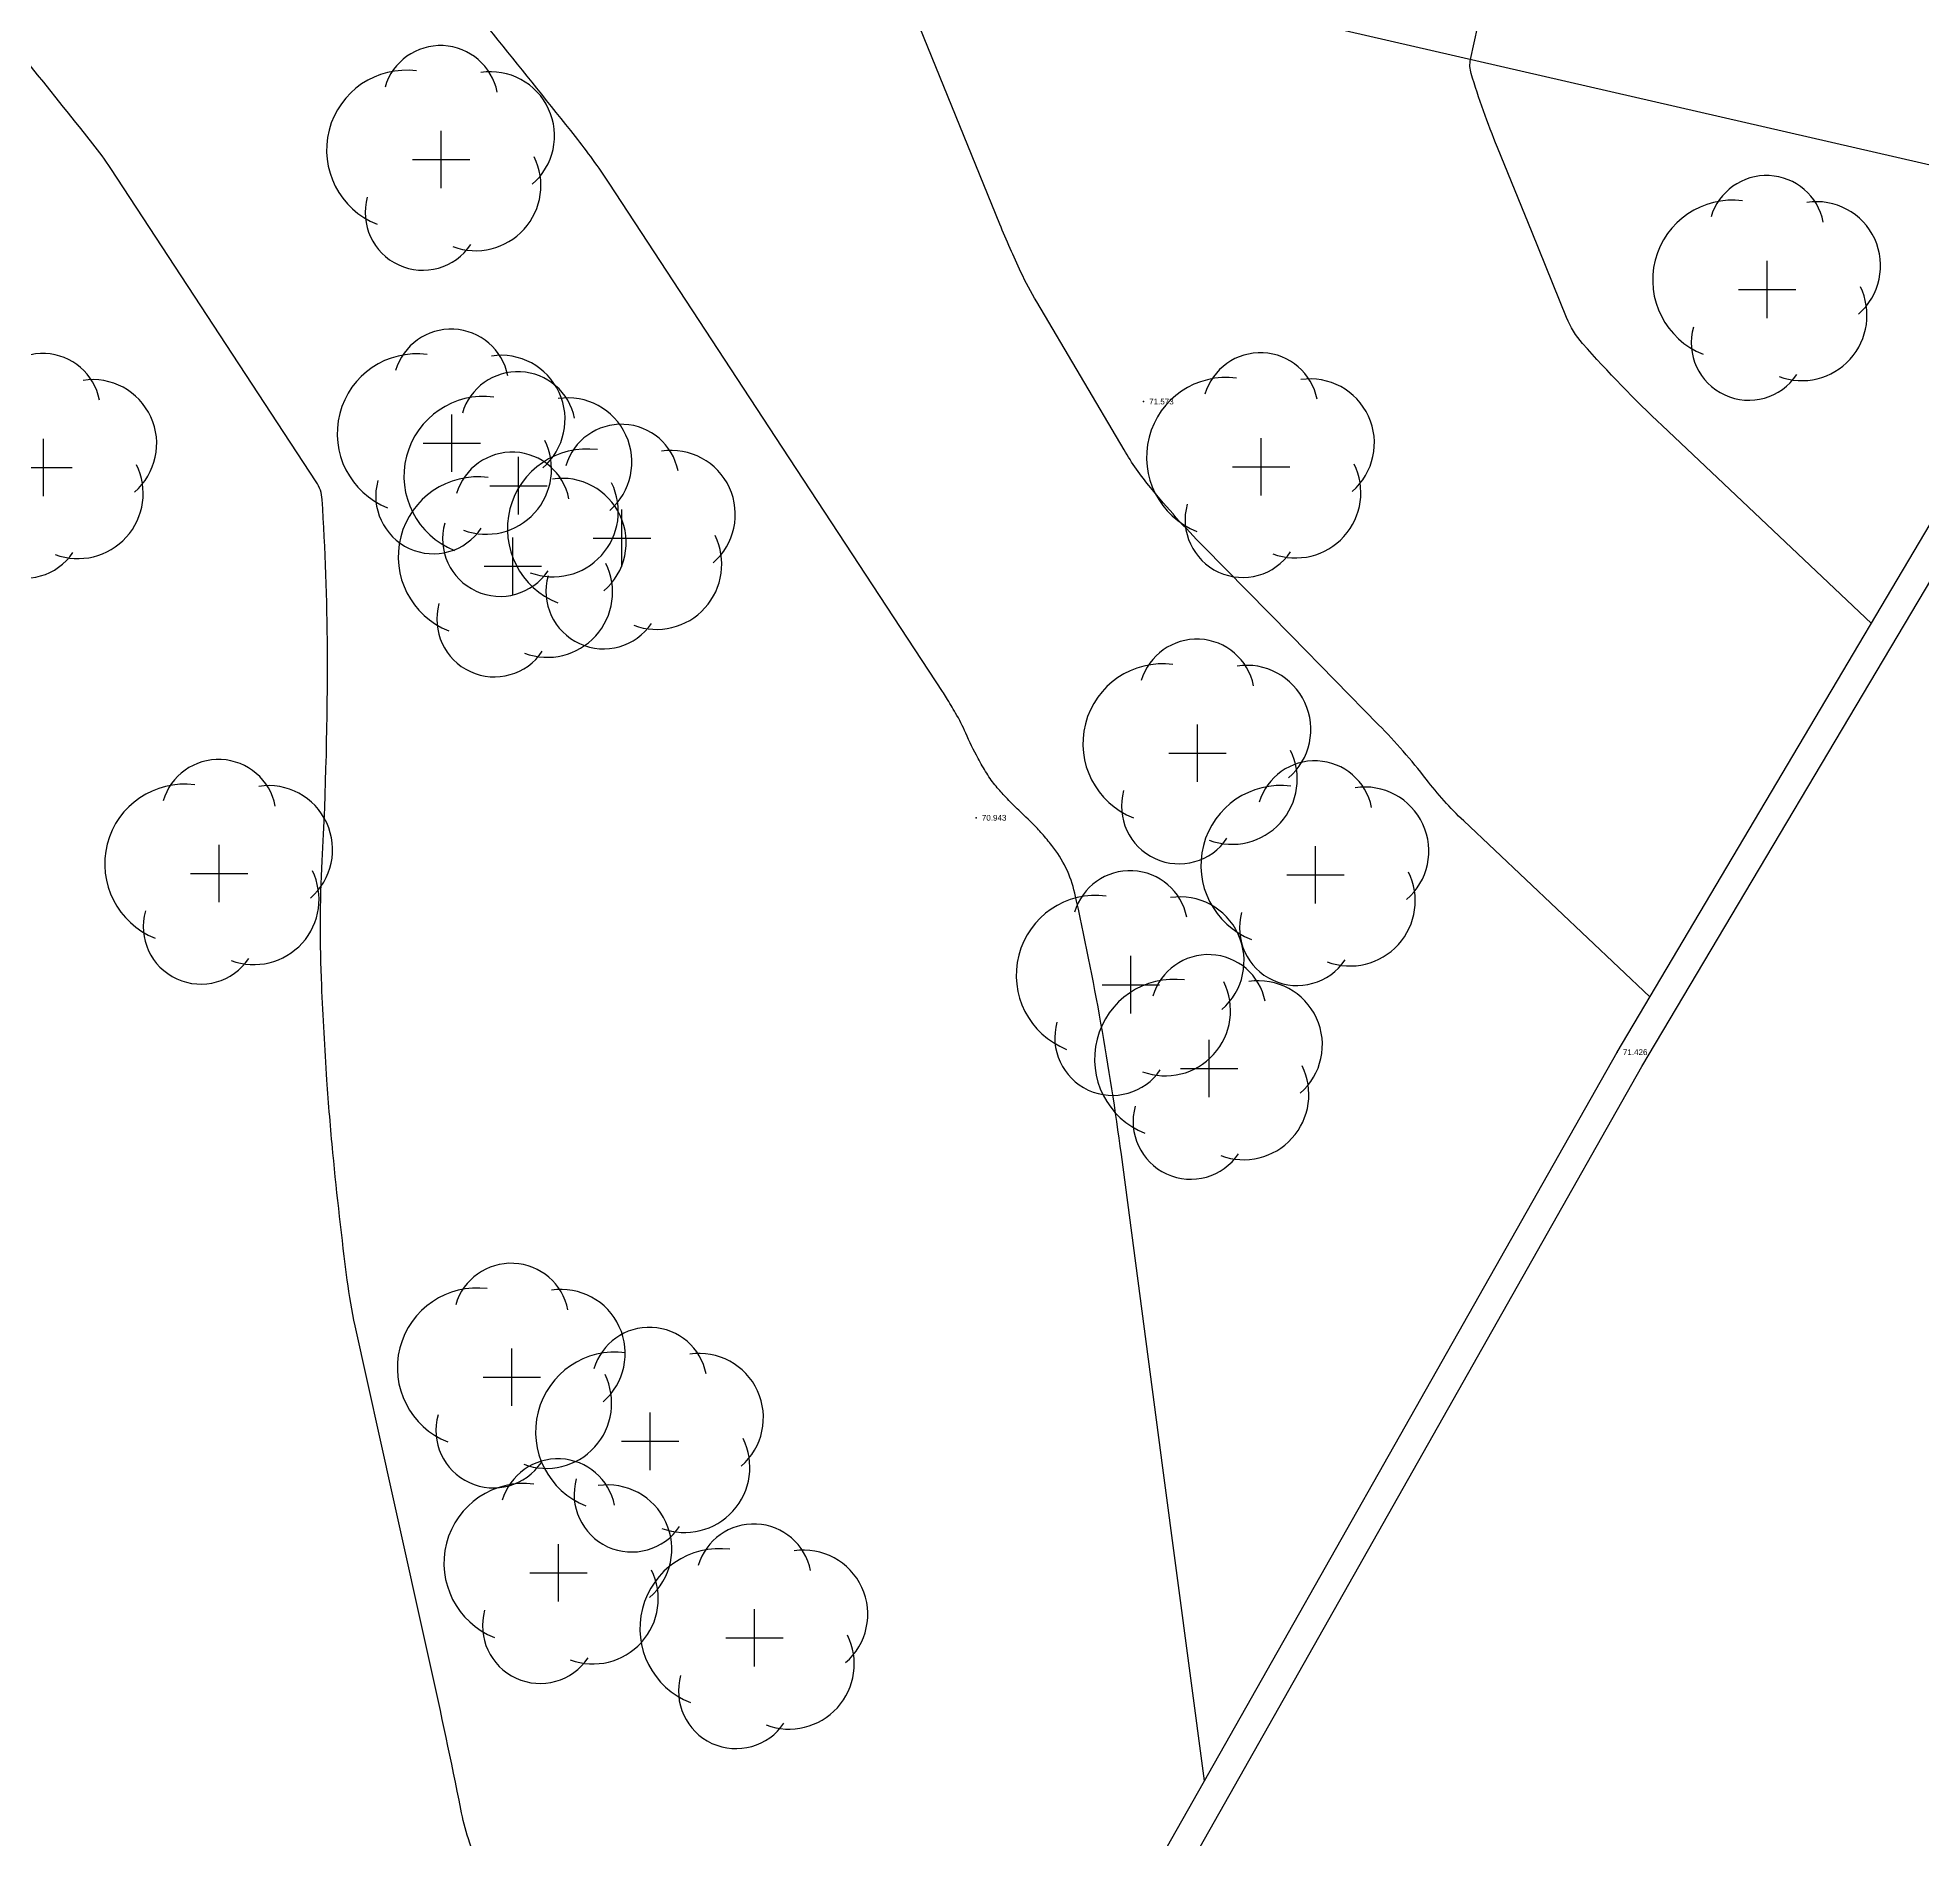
# Model space of a CAD drawing. Header units: millimetres. Extents: x -6.4 to 72.2, y -0.9 to 45.4.
# Drawn here: x 35.96 to 52.38, y 16.56 to 32.26 of the extents above; entities that cross this region are included whole.
import ezdxf

# ---------------------------------------------------------------- set-up
doc = ezdxf.new("R2010")
doc.units = ezdxf.units.MM
for name, color, linetype in [('1cotas_1', 83, 'Continuous'), ('1cv', 114, 'Continuous'), ('1puntos_1', 83, 'Continuous'), ('Acera', 141, 'Continuous'), ('Arbol', 82, 'Continuous'), ('Muro', 12, 'Continuous')]:
    doc.layers.add(name, color=color, linetype=linetype)
doc.styles.get("Standard").update_dxf_attribs({"font": 'arial.ttf'})

# ---------------------------------------------------------------- blocks, each defined once
blk = doc.blocks.new('Arbol')
at = {"layer": 'Arbol', "linetype": 'Continuous'}
for p, q in [((0, -0.25), (0, 0.25)), ((-0.25, 0), (0.25, 0))]:
    blk.add_line(p, q, dxfattribs=at)
at = {"layer": 'Arbol'}
for centre, radius, start, end in [((-0.006, 0.489), 0.504, 11.2611, 163.5272), ((-0.303, 0.083), 0.695, 82.6659, 248.4272), ((0.429, 0.207), 0.558, 310.841, 98.6131), ((0.301, -0.226), 0.568, 249.5555, 26.1047), ((-0.16, -0.462), 0.502, 164.3693, 326.1917)]:
    blk.add_arc(centre, radius, start, end, dxfattribs=at)

msp = doc.modelspace()

# ---------------------------------------------------------------- linework, layer by layer
at = {"layer": '1cv'}
for points in [[(46.125, 17.072), (45.764, 19.801), (45.402, 22.53, 0.022463), (44.996, 24.807, 0.114215), (44.796, 25.222, 0.007212), (44.712, 25.324, 0.01542), (44.67, 25.37, 0.013297), (44.509, 25.528, -0.0185), (44.395, 25.643, -0.010214), (44.311, 25.737, -0.018698), (44.269, 25.791, -0.021252), (44.229, 25.851, -0.010211), (44.154, 25.98, -0.024447), (44.046, 26.201, 0.031042), (43.958, 26.375, 0.003617), (43.878, 26.509, 0.00874), (43.843, 26.564), (42.392, 28.777), (40.94, 30.991, 0.022463), (40.647, 31.397, 0.005221), (39.292, 33.071, 0.000888)], [(40.175, 15.1), (39.714, 16.569, -0.027136), (39.648, 16.826, 0.00564), (39.385, 18.077), (39.057, 19.557), (38.728, 21.037, -0.022463), (38.659, 21.435, -0.008129), (38.534, 22.544, -0.007304), (38.482, 23.179, -0.005637), (38.436, 24.003, -0.024393), (38.441, 25.089, 0.014381), (38.486, 26.929, 0.015643), (38.44, 28.237, 0.129127), (38.389, 28.39), (37.494, 29.754), (36.599, 31.119, 0.022463), (36.444, 31.334, 0.004334), (35.582, 32.402, 0.001775)], [(50.006, 23.903), (49.195, 24.669), (48.384, 25.436, -0.039813), (48.058, 25.798, 0.030715), (47.643, 26.274), (46.88, 27.05), (46.117, 27.826, -0.022463), (45.656, 28.339, -0.038487), (45.425, 28.669), (45.045, 29.313), (44.665, 29.957, -0.022463), (44.527, 30.216, -0.014398), (44.343, 30.634), (43.995, 31.491), (43.646, 32.347, -0.022463)], [(51.935, 27.156), (51.024, 28.017), (50.113, 28.879, -0.022463), (49.42, 29.595, -0.084613), (49.28, 29.821), (48.979, 30.562), (48.678, 31.302, -0.022463), (48.449, 31.947, -0.128084), (48.444, 32.069), (48.507, 32.359)]]:
    msp.add_lwpolyline(points, format="xyb", dxfattribs=at)
at = {"layer": '1puntos_1'}
for p in [(45.594, 29.089, 8.099), (44.137, 25.463, 7.469), (49.721, 23.421, 7.952)]:
    msp.add_point(p, dxfattribs=at)
at = {"layer": 'Acera', "flags": 128}
msp.add_lwpolyline([(54.08, 30.774), (41.977, 33.555), (34.219, 35.399), (30.62, 36.246), (25.782, 37.403), (22.254, 37.386), (19.501, 35.445), (18.377, 33.388), (17.526, 30.864), (14.564, 22.119), (13.549, 19.131), (11.383, 13.694), (9.463, 9.457), (5.02, -0.166)], dxfattribs=at)
at = {"layer": 'Muro', "flags": 128}
msp.add_lwpolyline([(37.042, 1.236), (38.281, 3.445), (44.825, 14.777), (49.721, 23.421), (54.08, 30.774)], dxfattribs=at)
at = {"layer": 'Muro'}
msp.add_lwpolyline([(37.26, 1.114), (38.498, 3.321), (45.042, 14.653), (49.937, 23.296), (54.209, 30.488)], dxfattribs=at)

# ---------------------------------------------------------------- block references
at = {"layer": 'Arbol'}
for p in [(39.477, 31.197, 10.497), (51.028, 30.065, 9.471), (39.569, 28.727, 10.26), (36.012, 28.515, 10.578), (46.619, 28.521, 9.348), (40.151, 28.356, 10.31), (41.052, 27.898, 9.907), (40.101, 27.655, 10.313), (46.065, 26.026, 9.083), (37.544, 24.978, 10.336), (47.093, 24.966, 8.719), (45.484, 24.009, 8.931), (46.166, 23.278, 8.902), (40.093, 20.589, 9.019), (41.297, 20.031, 8.68), (40.499, 18.886, 8.588), (42.206, 18.318, 8.452)]:
    msp.add_blockref('Arbol', p, dxfattribs=at)

# ---------------------------------------------------------------- texts
at = {"layer": '1cotas_1'}
for s, p in [('71.573', (45.644, 29.064, 8.099)), ('70.943', (44.187, 25.438, 8.099)), ('71.426', (49.771, 23.396, 8.099))]:
    msp.add_text(s, height=0.05, dxfattribs=at).set_placement(p)

doc.saveas('drawing.dxf')
